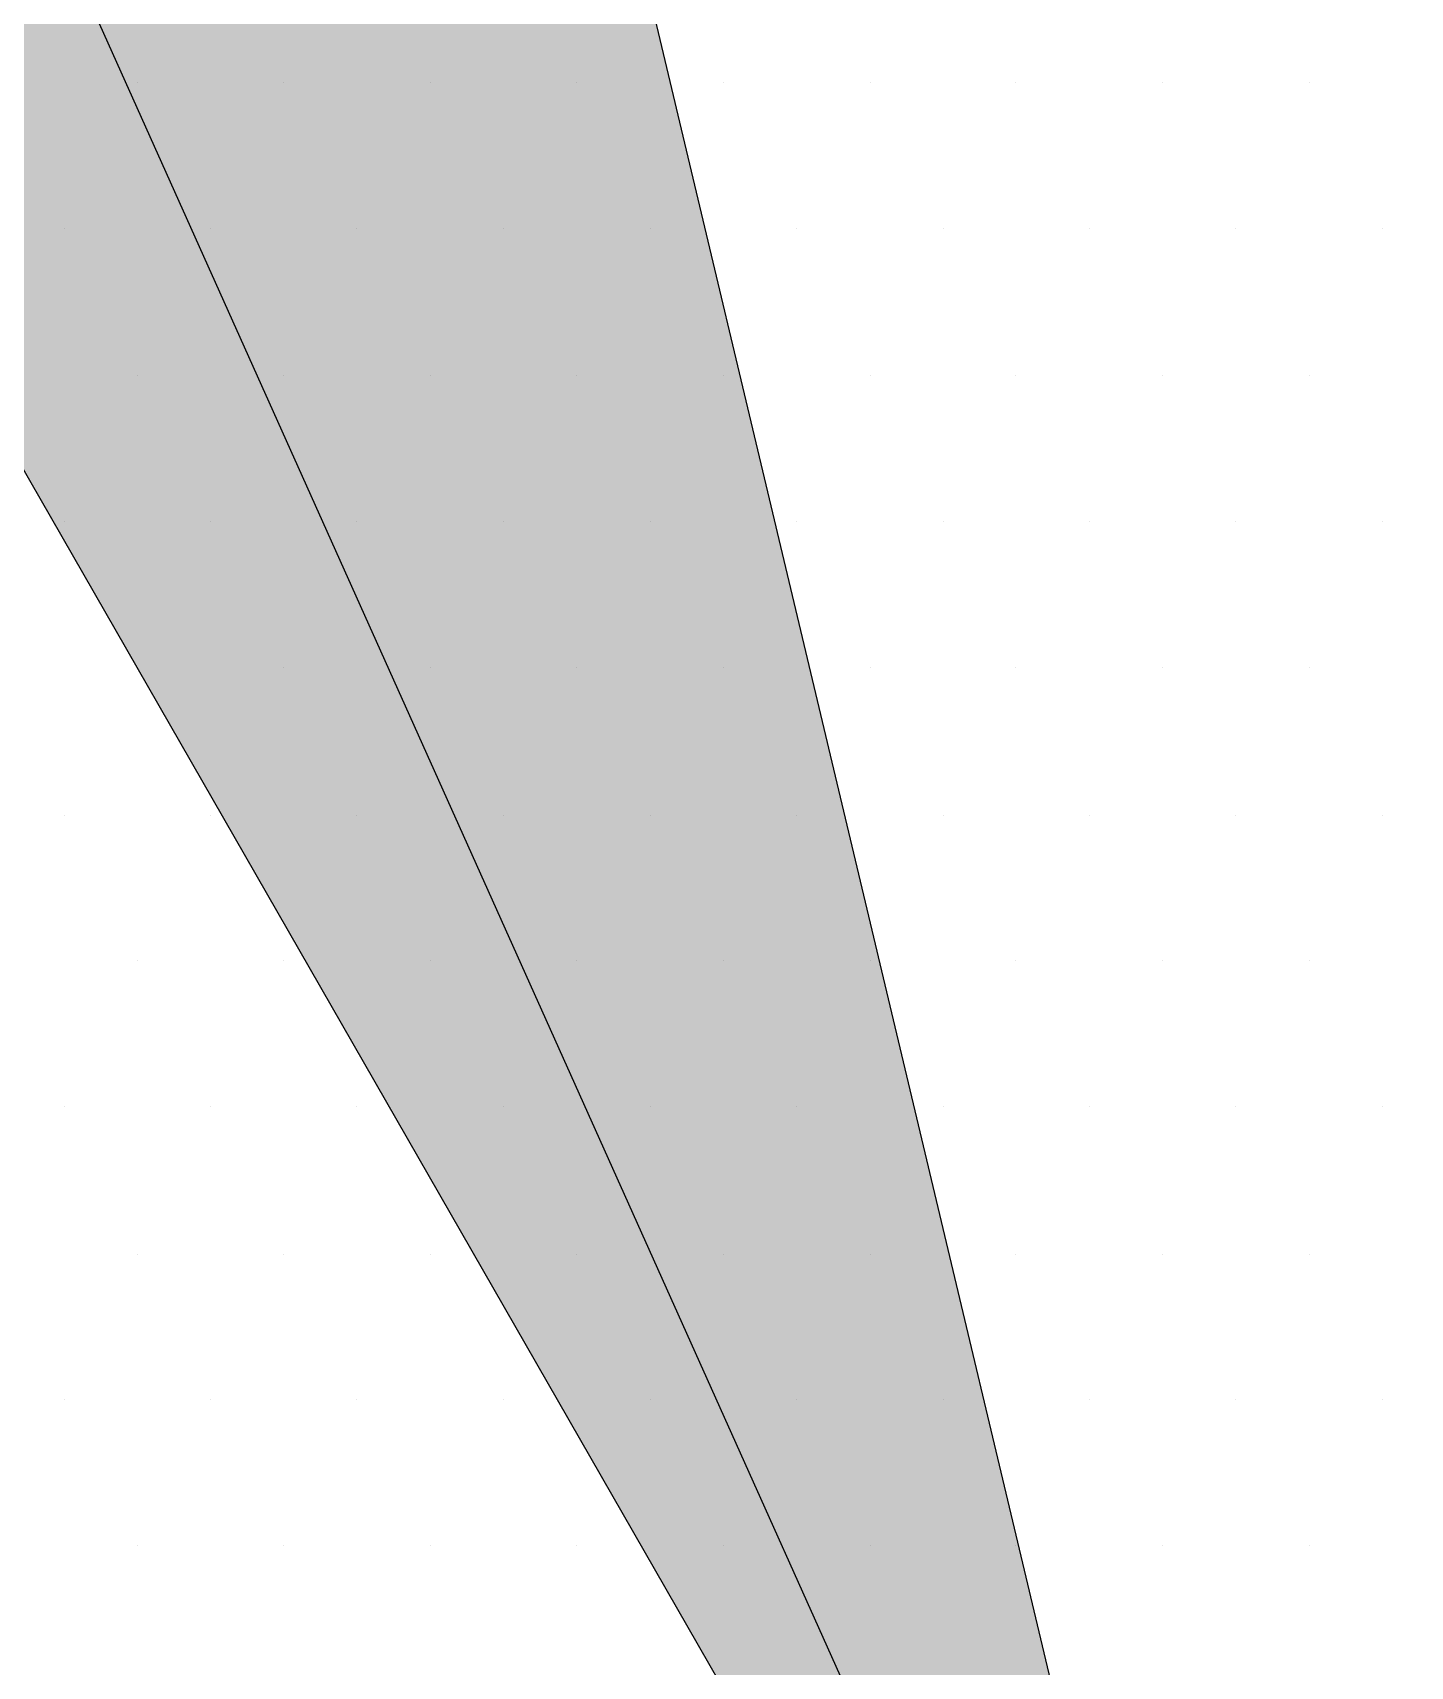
# Paper-space layout 'Layout1' of a CAD drawing. Extents: x -43 to 2298, y -18 to 768.
# Drawn here: x 368.71 to 369.573, y 408.052 to 409.075 of the extents above; entities that cross this region are included whole.
import ezdxf

# ---------------------------------------------------------------- set-up
doc = ezdxf.new("R2010")
doc.units = 0
doc.header["$LTSCALE"] = 2
doc.linetypes.add('CACHEX2', pattern=[0.75, 0.5, -0.25])
doc.layers.add('CARTOUCHE', color=7, linetype='Continuous')
doc.layers.add('LOGO', color=7, linetype='Continuous')

# ---------------------------------------------------------------- blocks, each defined once
blk = doc.blocks.new('A$C715108E3')
at = {"layer": 'LOGO', "color": 131}
for p, q in [((-2.6815, -23.5138), (-2.6815, -23.5138)), ((-2.5895, -23.5138), (-2.5895, -23.5138)), ((-2.4975, -23.5138), (-2.4975, -23.5138)), ((-2.4062, -23.5138), (-2.4062, -23.5138)), ((-2.3142, -23.5138), (-2.3142, -23.5138)), ((-2.2223, -23.5138), (-2.2223, -23.5138)), ((-2.1309, -23.5138), (-2.1309, -23.5138)), ((-2.0391, -23.5138), (-2.0391, -23.5138)), ((-1.9472, -23.5138), (-1.9472, -23.5138)), ((-2.727, -23.6054), (-2.727, -23.6054)), ((-2.6358, -23.6054), (-2.6358, -23.6054)), ((-2.5439, -23.6054), (-2.5439, -23.6054)), ((-2.4519, -23.6054), (-2.4519, -23.6054)), ((-2.3599, -23.6054), (-2.3599, -23.6054)), ((-2.2686, -23.6054), (-2.2686, -23.6054)), ((-2.1766, -23.6054), (-2.1766, -23.6054)), ((-2.085, -23.6054), (-2.085, -23.6054)), ((-1.9933, -23.6054), (-1.9933, -23.6054)), ((-1.9015, -23.6054), (-1.9015, -23.6054)), ((-2.6815, -23.6976), (-2.6815, -23.6976)), ((-2.5895, -23.6976), (-2.5895, -23.6976)), ((-2.4975, -23.6976), (-2.4975, -23.6976)), ((-2.4062, -23.6976), (-2.4062, -23.6976)), ((-2.3142, -23.6976), (-2.3142, -23.6976)), ((-2.2223, -23.6976), (-2.2223, -23.6976)), ((-2.1309, -23.6976), (-2.1309, -23.6976)), ((-2.0391, -23.6976), (-2.0391, -23.6976)), ((-1.9472, -23.6976), (-1.9472, -23.6976)), ((-2.727, -23.7891), (-2.727, -23.7891)), ((-2.6358, -23.7891), (-2.6358, -23.7891)), ((-2.5439, -23.7891), (-2.5439, -23.7891)), ((-2.4519, -23.7891), (-2.4519, -23.7891)), ((-2.3599, -23.7891), (-2.3599, -23.7891)), ((-2.2686, -23.7891), (-2.2686, -23.7891)), ((-2.1766, -23.7891), (-2.1766, -23.7891)), ((-2.085, -23.7891), (-2.085, -23.7891)), ((-1.9933, -23.7891), (-1.9933, -23.7891)), ((-1.9015, -23.7891), (-1.9015, -23.7891)), ((-2.6815, -23.8804), (-2.6815, -23.8804)), ((-2.5895, -23.8804), (-2.5895, -23.8804)), ((-2.4975, -23.8804), (-2.4975, -23.8804)), ((-2.4062, -23.8804), (-2.4062, -23.8804)), ((-2.3142, -23.8804), (-2.3142, -23.8804)), ((-2.2223, -23.8804), (-2.2223, -23.8804)), ((-2.1309, -23.8804), (-2.1309, -23.8804)), ((-2.0391, -23.8804), (-2.0391, -23.8804)), ((-1.9472, -23.8804), (-1.9472, -23.8804)), ((-2.727, -23.973), (-2.727, -23.973)), ((-2.6358, -23.973), (-2.6358, -23.973)), ((-2.5439, -23.973), (-2.5439, -23.973)), ((-2.4519, -23.973), (-2.4519, -23.973)), ((-2.3599, -23.973), (-2.3599, -23.973)), ((-2.2686, -23.973), (-2.2686, -23.973)), ((-2.1766, -23.973), (-2.1766, -23.973)), ((-2.085, -23.973), (-2.085, -23.973)), ((-1.9933, -23.973), (-1.9933, -23.973)), ((-1.9015, -23.973), (-1.9015, -23.973)), ((-2.6815, -24.0642), (-2.6815, -24.0642)), ((-2.5895, -24.0642), (-2.5895, -24.0642)), ((-2.4975, -24.0642), (-2.4975, -24.0642)), ((-2.4062, -24.0642), (-2.4062, -24.0642)), ((-2.3142, -24.0642), (-2.3142, -24.0642)), ((-2.2223, -24.0642), (-2.2223, -24.0642)), ((-2.1309, -24.0642), (-2.1309, -24.0642)), ((-2.0391, -24.0642), (-2.0391, -24.0642)), ((-1.9472, -24.0642), (-1.9472, -24.0642)), ((-2.727, -24.1555), (-2.727, -24.1555)), ((-2.6358, -24.1555), (-2.6358, -24.1555)), ((-2.5439, -24.1555), (-2.5439, -24.1555)), ((-2.4519, -24.1555), (-2.4519, -24.1555)), ((-2.3599, -24.1555), (-2.3599, -24.1555)), ((-2.2686, -24.1555), (-2.2686, -24.1555)), ((-2.1766, -24.1555), (-2.1766, -24.1555)), ((-2.085, -24.1555), (-2.085, -24.1555)), ((-1.9933, -24.1555), (-1.9933, -24.1555)), ((-1.9015, -24.1555), (-1.9015, -24.1555)), ((-2.6815, -24.2481), (-2.6815, -24.2481)), ((-2.5895, -24.2481), (-2.5895, -24.2481)), ((-2.4975, -24.2481), (-2.4975, -24.2481)), ((-2.4062, -24.2481), (-2.4062, -24.2481)), ((-2.3142, -24.2481), (-2.3142, -24.2481)), ((-2.2223, -24.2481), (-2.2223, -24.2481)), ((-2.1309, -24.2481), (-2.1309, -24.2481)), ((-2.0391, -24.2481), (-2.0391, -24.2481)), ((-1.9472, -24.2481), (-1.9472, -24.2481)), ((-2.727, -24.3394), (-2.727, -24.3394)), ((-2.6358, -24.3394), (-2.6358, -24.3394)), ((-2.5439, -24.3394), (-2.5439, -24.3394)), ((-2.4519, -24.3394), (-2.4519, -24.3394)), ((-2.3599, -24.3394), (-2.3599, -24.3394)), ((-2.2686, -24.3394), (-2.2686, -24.3394)), ((-2.1766, -24.3394), (-2.1766, -24.3394)), ((-2.085, -24.3394), (-2.085, -24.3394)), ((-1.9933, -24.3394), (-1.9933, -24.3394)), ((-1.9015, -24.3394), (-1.9015, -24.3394)), ((-2.6815, -24.4306), (-2.6815, -24.4306)), ((-2.5895, -24.4306), (-2.5895, -24.4306)), ((-2.4975, -24.4306), (-2.4975, -24.4306)), ((-2.4062, -24.4306), (-2.4062, -24.4306)), ((-2.3142, -24.4306), (-2.3142, -24.4306)), ((-2.2223, -24.4306), (-2.2223, -24.4306)), ((-2.1309, -24.4306), (-2.1309, -24.4306)), ((-2.0391, -24.4306), (-2.0391, -24.4306)), ((-1.9472, -24.4306), (-1.9472, -24.4306))]:
    blk.add_line(p, q, dxfattribs=at)
blk = doc.blocks.new('A$C581E6685')
at = {"layer": 'LOGO'}
for color, points in [(142, [(-45.3965, 37.4846), (-39.5666, 28.8703), (-39.344, 28.5414), (-39.8519, 24.2064), (-36.9477, 25.4853), (-26.3566, 30.2032), (-36.1863, 24.0789), (-38.2746, 22.2236), (-38.1337, 21.2132), (-33.6363, 11.1845), (-39.5393, 21.4709), (-40.6525, 23.2405), (-42.0615, 23.3525), (-53.1072, 18.3767), (-43.3972, 24.4856), (-40.4756, 26.2259), (-40.684, 26.8894)]), (140, [(-45.3965, 37.4846), (-41.9745, 25.9278), (-41.7809, 23.8865), (-42.0615, 23.3525), (-44.9268, 21.9767), (-53.1072, 18.3767), (-40.8028, 21.6905), (-39.5666, 22.0268), (-38.2746, 22.2236), (-38.1337, 21.2132), (-33.6363, 11.1845), (-36.0802, 21.4612), (-37.3405, 24.3346), (-37.4251, 24.9804), (-36.9477, 25.4853), (-26.3566, 30.2032), (-37.8747, 26.8339), (-39.7286, 26.4119), (-40.3751, 26.6371), (-40.684, 26.8894)])]:
    blk.add_hatch(color=color, dxfattribs=at).paths.add_polyline_path(points)
at = {"layer": 'LOGO', "color": 142}
blk.add_lwpolyline([(-45.3965, 37.4846), (-39.3434, 28.5414), (-39.8519, 24.2064), (-36.9477, 25.4853), (-26.3566, 30.2032), (-36.1857, 24.0789), (-38.2739, 22.2236), (-38.1337, 21.2132), (-33.6358, 11.1845), (-39.5393, 21.4709), (-40.6518, 23.2405), (-42.0615, 23.3525), (-53.1072, 18.3767), (-43.3964, 24.4856), (-40.4756, 26.2259), (-40.6836, 26.8894)], close=True, dxfattribs=at)
at = {"layer": 'LOGO', "color": 140}
blk.add_lwpolyline([(-45.3965, 37.4846), (-41.9745, 25.9278), (-41.7804, 23.8865), (-42.0615, 23.3525), (-44.9268, 21.9767), (-53.1072, 18.3767), (-40.8028, 21.6905), (-39.5666, 22.0268), (-38.2739, 22.2236), (-38.1337, 21.2132), (-33.6358, 11.1845), (-36.0802, 21.4612), (-37.3405, 24.3346), (-37.4251, 24.9804), (-36.9477, 25.4853), (-26.3566, 30.2032), (-37.8741, 26.8339), (-39.7286, 26.4119), (-40.3748, 26.6371), (-40.6836, 26.8894)], close=True, dxfattribs=at)
at = {"layer": 'LOGO', "color": 32, "linetype": 'CACHEX2', "ltscale": 1.5}
blk.add_ellipse((-38.0538, 23.8138), major_axis=(-19.0311, -3.534), ratio=0.590567, dxfattribs=at)
at = {"layer": 'LOGO', "color": 32}
blk.add_ellipse((-37.6144, 23.8499), major_axis=(-13.5768, -4.2839), ratio=0.791971, dxfattribs=at)
at = {"layer": 'CARTOUCHE'}
blk.add_blockref('A$C715108E3', (-31.6739, 36.3189), dxfattribs=at)

psp = doc.layouts.get("Layout1")

# ---------------------------------------------------------------- block references
at = {"layer": 'LOGO'}
psp.add_blockref('A$C581E6685', (403.1308, 396.2391), dxfattribs=at)

doc.saveas('drawing.dxf')
